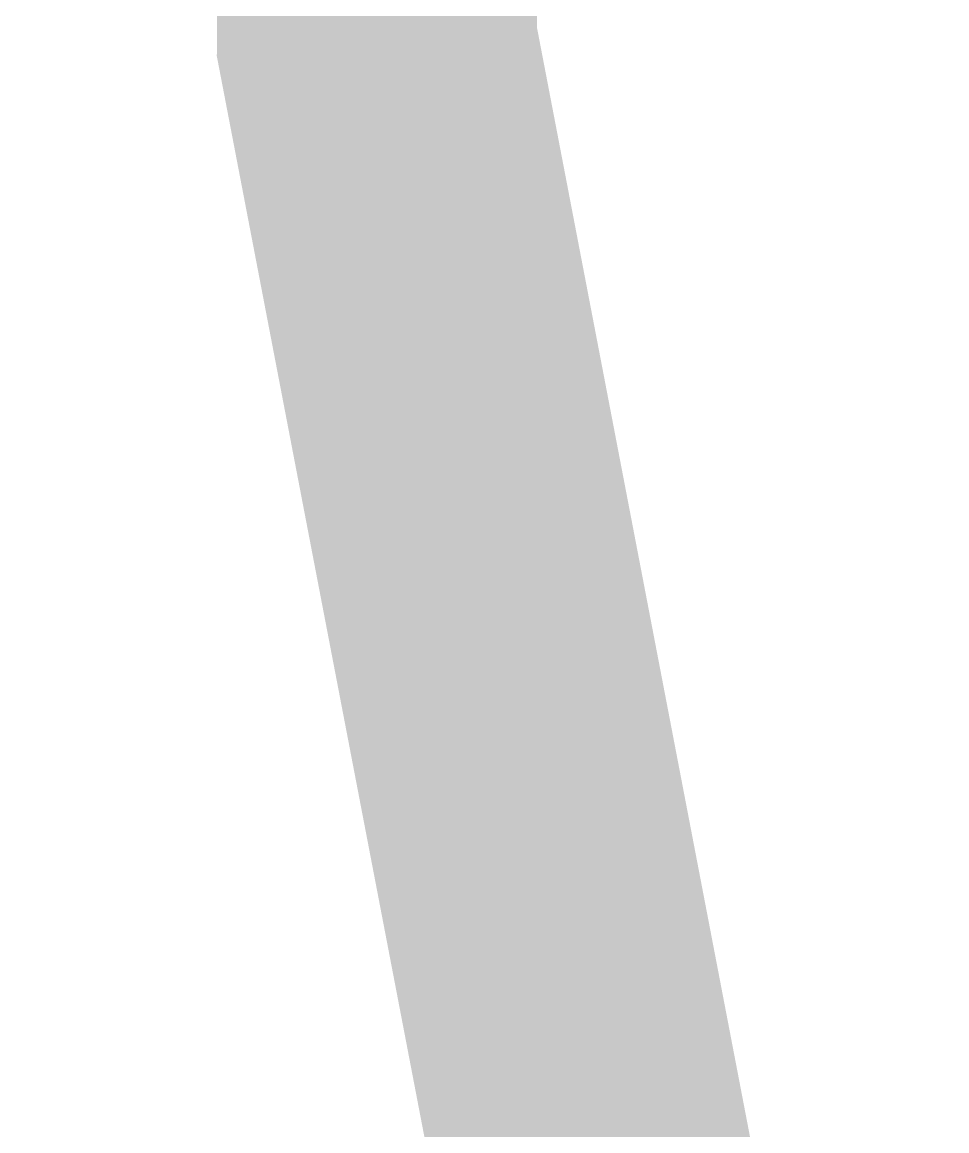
# Model space of a CAD drawing. Header units: metres. Extents: x 326467 to 340077, y 1811030 to 1824953.
# Drawn here: x 327559.03 to 327567.8, y 1814071.74 to 1814082.26 of the extents above; entities that cross this region are included whole.
import ezdxf

# ---------------------------------------------------------------- set-up
doc = ezdxf.new("R2010")
doc.units = ezdxf.units.M
doc.header["$MEASUREMENT"] = 0
doc.layers.add('HIGH TIDE LINE', color=6, linetype='Continuous')
doc.layers.add('NDZ-200M FROM CRZ', color=30, linetype='Continuous')

# ---------------------------------------------------------------- blocks, each defined once
blk = doc.blocks.new('16')
at = {"layer": 'HIGH TIDE LINE', "color": 220, "linetype": 'Continuous', "lineweight": 15, "true_color": 0xff00c5, "const_width": 3.032}
blk.add_lwpolyline([(327562.455, 1814090.162), (327562.392, 1814082.076), (327566.279, 1814061.83), (327566.216, 1814053.743), (327566.185, 1814049.7), (327562.112, 1814045.688), (327553.964, 1814037.665), (327553.933, 1814033.622), (327545.817, 1814029.641), (327541.743, 1814025.629), (327541.712, 1814021.586), (327537.607, 1814013.531), (327537.576, 1814009.488), (327537.545, 1814005.445)], dxfattribs=at)
at = {"layer": 'NDZ-200M FROM CRZ', "const_width": 3.032, "flags": 128}
blk.add_lwpolyline([(327537.545, 1814005.445), (327537.576, 1814009.488), (327537.607, 1814013.531), (327541.712, 1814021.586), (327541.743, 1814025.629), (327545.817, 1814029.641), (327553.933, 1814033.622), (327553.964, 1814037.665), (327562.112, 1814045.688), (327566.185, 1814049.7), (327566.216, 1814053.743), (327566.279, 1814061.83), (327562.392, 1814082.076), (327562.455, 1814090.162)], dxfattribs=at)

msp = doc.modelspace()

# ---------------------------------------------------------------- block references
msp.add_blockref('16', (0, 0))

doc.saveas('drawing.dxf')
